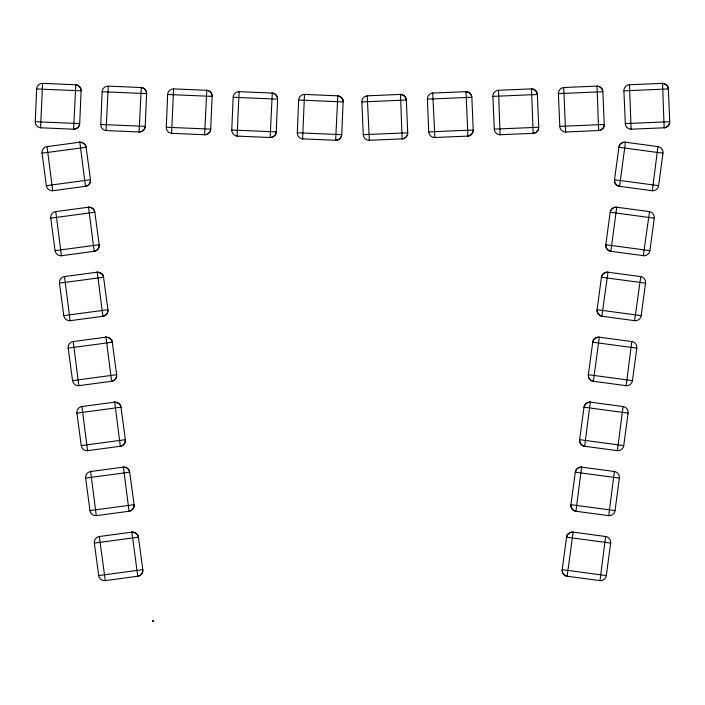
<?xml version="1.0" encoding="UTF-8"?>
<svg xmlns="http://www.w3.org/2000/svg" width="705" height="705" viewBox="0 0 705 705"><rect width="100%" height="100%" fill="white"/><g stroke="black" fill="none" stroke-linecap="round" stroke-linejoin="round"><path stroke-width="1.06" d="M40.855 127.808L40.855 127.808A5.851 5.851 0 0 1 35.259 121.718L36.642 88.962A5.851 5.851 0 0 1 42.732 83.357L75.779 84.759L73.611 129.191L40.573 127.79L42.573 83.357M106.296 130.566L106.367 130.575A5.851 5.851 0 0 1 100.762 124.485L102.146 91.729A5.851 5.851 0 0 1 108.244 86.125L141.282 87.535L139.114 131.967L106.076 130.557L108.244 86.125M171.8 133.333L171.87 133.351A5.851 5.851 0 0 1 166.274 127.252L167.658 94.496A5.851 5.851 0 0 1 173.747 88.892L206.785 90.302L204.626 134.734L171.588 133.324L173.571 88.892M237.109 136.1L237.382 136.118A5.851 5.851 0 0 1 231.778 130.02L233.161 97.264A5.851 5.851 0 0 1 239.259 91.668L272.297 93.069L270.13 137.501L237.092 136.1L239.101 91.668M302.648 138.867L302.886 138.885A5.851 5.851 0 0 1 297.29 132.787L298.673 100.031A5.851 5.851 0 0 1 304.763 94.435L337.801 95.836L335.642 140.269L302.604 138.867L304.498 94.426M153.602 620.902L153.505 621.643L152.774 620.902M599.911 580.612L599.726 580.594A5.851 5.851 0 0 0 606.3 575.571L610.662 543.079A5.851 5.851 0 0 0 605.639 536.496L599.973 580.62L567.146 576.223L573.147 532.143L605.921 536.549M636.818 348.129L592.72 342.216C592.843 338.858 597.258 336.726 599.303 337.193L593.39 381.282L626.163 385.679L631.795 341.546L599.303 337.193A5.851 5.851 0 0 0 592.72 342.216L588.367 374.707C588.005 377.827 590.279 380.806 593.39 381.282A5.851 5.851 0 0 1 588.367 374.707L632.455 380.621L636.818 348.129A5.851 5.851 0 0 0 631.795 341.546L631.891 341.572M601.832 316.254L608.018 272.209L640.792 276.607L634.597 320.66L602.105 316.298A5.851 5.851 0 0 1 597.082 309.724L601.444 277.232C601.92 274.122 604.899 271.848 608.018 272.209A5.851 5.851 0 0 0 601.444 277.232L645.542 283.146L641.18 315.637A5.851 5.851 0 0 1 634.597 320.66L634.844 320.687M649.895 250.654L605.798 244.741C605.022 248.01 608.759 251.236 610.821 251.315L616.743 207.226L649.516 211.623L643.321 255.677L610.821 251.315A5.851 5.851 0 0 1 605.798 244.741L610.16 212.249C610.645 209.138 613.614 206.865 616.743 207.226A5.851 5.851 0 0 0 610.16 212.249L654.258 218.162L649.895 250.654A5.851 5.851 0 0 1 643.321 255.677L643.595 255.704M662.973 153.179L618.884 147.266C618.981 143.882 623.484 141.767 625.458 142.234L619.545 186.332L652.319 190.729L657.95 146.596L625.458 142.234A5.851 5.851 0 0 0 618.884 147.266L614.522 179.757C614.161 182.877 616.434 185.856 619.545 186.332A5.851 5.851 0 0 1 614.522 179.757L658.62 185.671L662.973 153.179A5.851 5.851 0 0 0 657.95 146.596L658.073 146.622M617.404 450.654L623.079 406.529L590.297 402.141L584.665 446.274L617.157 450.627A5.851 5.851 0 0 0 623.74 445.604L628.102 413.112A5.851 5.851 0 0 0 623.079 406.529L623.326 406.574M608.538 515.619L608.441 515.611A5.851 5.851 0 0 0 615.024 510.587L619.378 478.096A5.851 5.851 0 0 0 614.355 471.513L581.581 467.124L575.95 511.257L608.723 515.646L614.381 471.53M46.891 146.622L79.824 142.207L85.455 186.332L52.681 190.729L47.05 146.596A5.851 5.851 0 0 0 42.027 153.179L46.38 185.671A5.851 5.851 0 0 0 52.963 190.694L52.708 190.72M55.58 211.615L88.539 207.191L94.179 251.315L61.397 255.712L55.766 211.579A5.851 5.851 0 0 0 50.742 218.162L55.105 250.654A5.851 5.851 0 0 0 61.679 255.677L61.406 255.712M73.1 341.572L105.979 337.157L111.61 381.282L78.837 385.679L73.205 341.546A5.851 5.851 0 0 0 68.182 348.129L72.544 380.621A5.851 5.851 0 0 0 79.119 385.644L78.978 385.661M90.619 471.53L123.419 467.124L129.05 511.257L96.277 515.646L90.645 471.513A5.851 5.851 0 0 0 85.622 478.096L89.976 510.587A5.851 5.851 0 0 0 96.559 515.611L96.479 515.619M89.976 510.587L134.073 504.674A5.851 5.851 0 0 1 129.05 511.257C132.161 510.772 134.435 507.794 134.073 504.674L129.711 472.183C129.235 469.072 126.257 466.798 123.137 467.159A5.851 5.851 0 0 1 129.711 472.183L85.622 478.096M99.079 536.549L132.135 532.108M99.317 536.514L105.274 580.594L137.775 576.241L131.853 532.143A5.851 5.851 0 0 1 138.436 537.166L142.798 569.658C143.15 572.777 140.877 575.756 137.775 576.241A5.851 5.851 0 0 0 142.798 569.658L98.7 575.571L94.338 543.079A5.851 5.851 0 0 1 99.361 536.496L99.123 536.54M367.27 95.836L367.481 95.818A5.851 5.851 0 0 0 361.876 101.917L363.26 134.664A5.851 5.851 0 0 0 369.358 140.269L367.208 95.836L400.502 94.426L402.114 138.885L369.067 140.277M565.762 131.958L565.886 131.967A5.851 5.851 0 0 1 559.788 126.362L558.404 93.606A5.851 5.851 0 0 1 564 87.508L597.038 86.125L598.633 130.575L565.595 131.967L563.718 87.535M363.26 134.664L407.71 132.787C408.221 136.127 404.124 139 402.114 138.885A5.851 5.851 0 0 0 407.71 132.787L406.327 100.031C406.133 96.893 403.375 94.364 400.237 94.435A5.851 5.851 0 0 1 406.327 100.031L361.876 101.917M629.248 84.759L662.55 83.357L664.145 127.808L631.098 129.2L629.512 84.741A5.851 5.851 0 0 0 623.907 90.839L625.291 123.595A5.851 5.851 0 0 0 631.389 129.191L631.125 129.2M432.782 93.069L432.985 93.051A5.851 5.851 0 0 0 427.389 99.141L428.772 131.897L473.222 130.02A5.851 5.851 0 0 1 467.618 136.118C470.755 135.924 473.293 133.166 473.222 130.02L471.839 97.264C471.645 94.126 468.887 91.597 465.741 91.668L432.703 93.069L434.87 137.501L467.909 136.1L466.023 91.659M494.275 129.13L538.726 127.252C539.228 130.584 535.174 133.448 533.13 133.351L500.083 134.734L498.497 90.284L531.535 88.892L533.13 133.351A5.851 5.851 0 0 0 538.726 127.252L537.342 94.496C537.148 91.359 534.39 88.83 531.253 88.892A5.851 5.851 0 0 1 537.342 94.496L492.892 96.373L494.275 129.13A5.851 5.851 0 0 0 500.374 134.734L500.215 134.734M559.788 126.362L604.238 124.485C604.758 127.825 600.607 130.698 598.633 130.575A5.851 5.851 0 0 0 604.238 124.485L602.854 91.729C602.66 88.592 599.902 86.054 596.756 86.125A5.851 5.851 0 0 1 602.854 91.729L558.404 93.606M55.105 250.654L99.202 244.741C99.722 247.904 96.911 250.98 94.179 251.315A5.851 5.851 0 0 0 99.202 244.741L94.84 212.249C94.355 209.138 91.386 206.865 88.257 207.226A5.851 5.851 0 0 1 94.84 212.249L50.742 218.162M35.259 121.718L79.709 123.595A5.851 5.851 0 0 1 73.611 129.191C76.757 129.262 79.515 126.733 79.709 123.595L81.093 90.839C81.163 87.693 78.625 84.935 75.488 84.741A5.851 5.851 0 0 1 81.093 90.839L36.642 88.962M231.778 130.02L276.228 131.897C276.483 135.298 272.024 137.801 270.13 137.501A5.851 5.851 0 0 0 276.228 131.897L277.611 99.141C277.682 96.003 275.153 93.245 272.015 93.051A5.851 5.851 0 0 1 277.611 99.149L233.161 97.264M64.296 276.598L97.264 272.174L102.895 316.298L70.121 320.696L64.49 276.563A5.851 5.851 0 0 0 59.458 283.146L63.82 315.637A5.851 5.851 0 0 0 70.403 320.66L70.28 320.669M81.727 406.565L114.703 402.141L120.335 446.274L87.552 450.662L81.921 406.529A5.851 5.851 0 0 0 76.898 413.112L81.26 445.604A5.851 5.851 0 0 0 87.843 450.627L87.684 450.645M42.027 153.179L86.116 147.266L90.478 179.757C90.839 182.877 88.566 185.856 85.455 186.332A5.851 5.851 0 0 0 90.478 179.757L46.38 185.671M59.458 283.146L103.556 277.232L107.918 309.724C108.27 312.844 106.006 315.822 102.895 316.298A5.851 5.851 0 0 0 107.918 309.724L63.82 315.637M68.182 348.129L112.28 342.216L116.633 374.707C116.995 377.827 114.721 380.806 111.61 381.282A5.851 5.851 0 0 0 116.633 374.707L72.544 380.621M76.898 413.112L120.996 407.199L125.358 439.691C125.71 442.81 123.437 445.789 120.335 446.274A5.851 5.851 0 0 0 125.358 439.691L81.26 445.604M94.338 543.079L138.436 537.166C137.907 532.037 130.645 532.011 131.853 532.143M626.128 385.67L625.881 385.644A5.851 5.851 0 0 0 632.455 380.621M114.413 402.176L114.413 402.176A5.851 5.851 0 0 1 120.996 407.199C120.537 401.973 112.853 402.07 114.562 402.158M105.036 580.62L105.274 580.594A5.851 5.851 0 0 1 98.7 575.571M79.542 142.234L79.542 142.234A5.851 5.851 0 0 1 86.116 147.266C85.825 142.066 77.894 142.154 79.718 142.225M498.232 90.302L498.497 90.284A5.851 5.851 0 0 0 492.892 96.373M610.662 543.079L566.564 537.166A5.851 5.851 0 0 1 573.147 532.143C570.081 531.782 567.032 534.046 566.564 537.166L562.202 569.658C561.85 572.777 564.123 575.756 567.225 576.241A5.851 5.851 0 0 1 562.202 569.658L606.3 575.571M100.762 124.485L145.212 126.362C145.239 129.588 141.723 132.126 139.114 131.967A5.851 5.851 0 0 0 145.212 126.362L146.596 93.606C146.666 90.46 144.137 87.711 141 87.508A5.851 5.851 0 0 1 146.596 93.606L102.146 91.729M427.389 99.141L471.839 97.264A5.851 5.851 0 0 0 465.741 91.668L465.855 91.668M623.907 90.839L668.358 88.962L669.741 121.718C669.812 124.856 667.283 127.614 664.145 127.808A5.851 5.851 0 0 0 669.741 121.718L625.291 123.595M153.602 620.885L152.765 620.885M166.274 127.252L210.725 129.13C210.839 132.399 207.023 134.928 204.626 134.734A5.851 5.851 0 0 0 210.725 129.13L212.108 96.373C212.179 93.236 209.641 90.478 206.503 90.284A5.851 5.851 0 0 1 212.108 96.373L167.658 94.496M662.268 83.357L662.268 83.357A5.851 5.851 0 0 1 668.358 88.962C668.737 83.983 660.876 83.093 662.392 83.357M434.624 137.501L434.87 137.501A5.851 5.851 0 0 1 428.772 131.897M298.673 100.031L343.123 101.917L341.74 134.664C341.546 137.81 338.788 140.339 335.642 140.269A5.851 5.851 0 0 0 341.74 134.664L297.29 132.787M619.378 478.096L575.289 472.183C575.633 468.984 579.149 466.754 581.863 467.159A5.851 5.851 0 0 0 575.289 472.183L570.927 504.674C570.565 507.794 572.839 510.772 575.95 511.257A5.851 5.851 0 0 1 570.927 504.674L615.024 510.587M628.102 413.112L584.004 407.199C584.33 403.983 587.926 401.762 590.587 402.176A5.851 5.851 0 0 0 584.004 407.199L579.642 439.691C579.29 442.81 581.563 445.789 584.665 446.274A5.851 5.851 0 0 1 579.642 439.691L623.74 445.604M337.783 95.836L337.519 95.818A5.851 5.851 0 0 1 343.123 101.917C344.287 97.396 336.426 95.439 337.633 95.827M652.31 190.72L652.037 190.694A5.851 5.851 0 0 0 658.62 185.671M641.18 315.637L597.082 309.724C596.218 314.853 603.48 316.818 602.105 316.298M649.437 211.615L649.235 211.579A5.851 5.851 0 0 1 654.258 218.162M640.651 276.589L640.51 276.563A5.851 5.851 0 0 1 645.542 283.146M153.443 621.034L152.941 621.51L153.443 621.034M97.255 272.174L96.982 272.209A5.851 5.851 0 0 1 103.556 277.232C104.596 273.002 95.88 272.024 97.219 272.183M105.97 337.157L105.697 337.193A5.851 5.851 0 0 1 112.28 342.216C113.117 337.977 104.754 336.937 105.926 337.166"/></g></svg>
